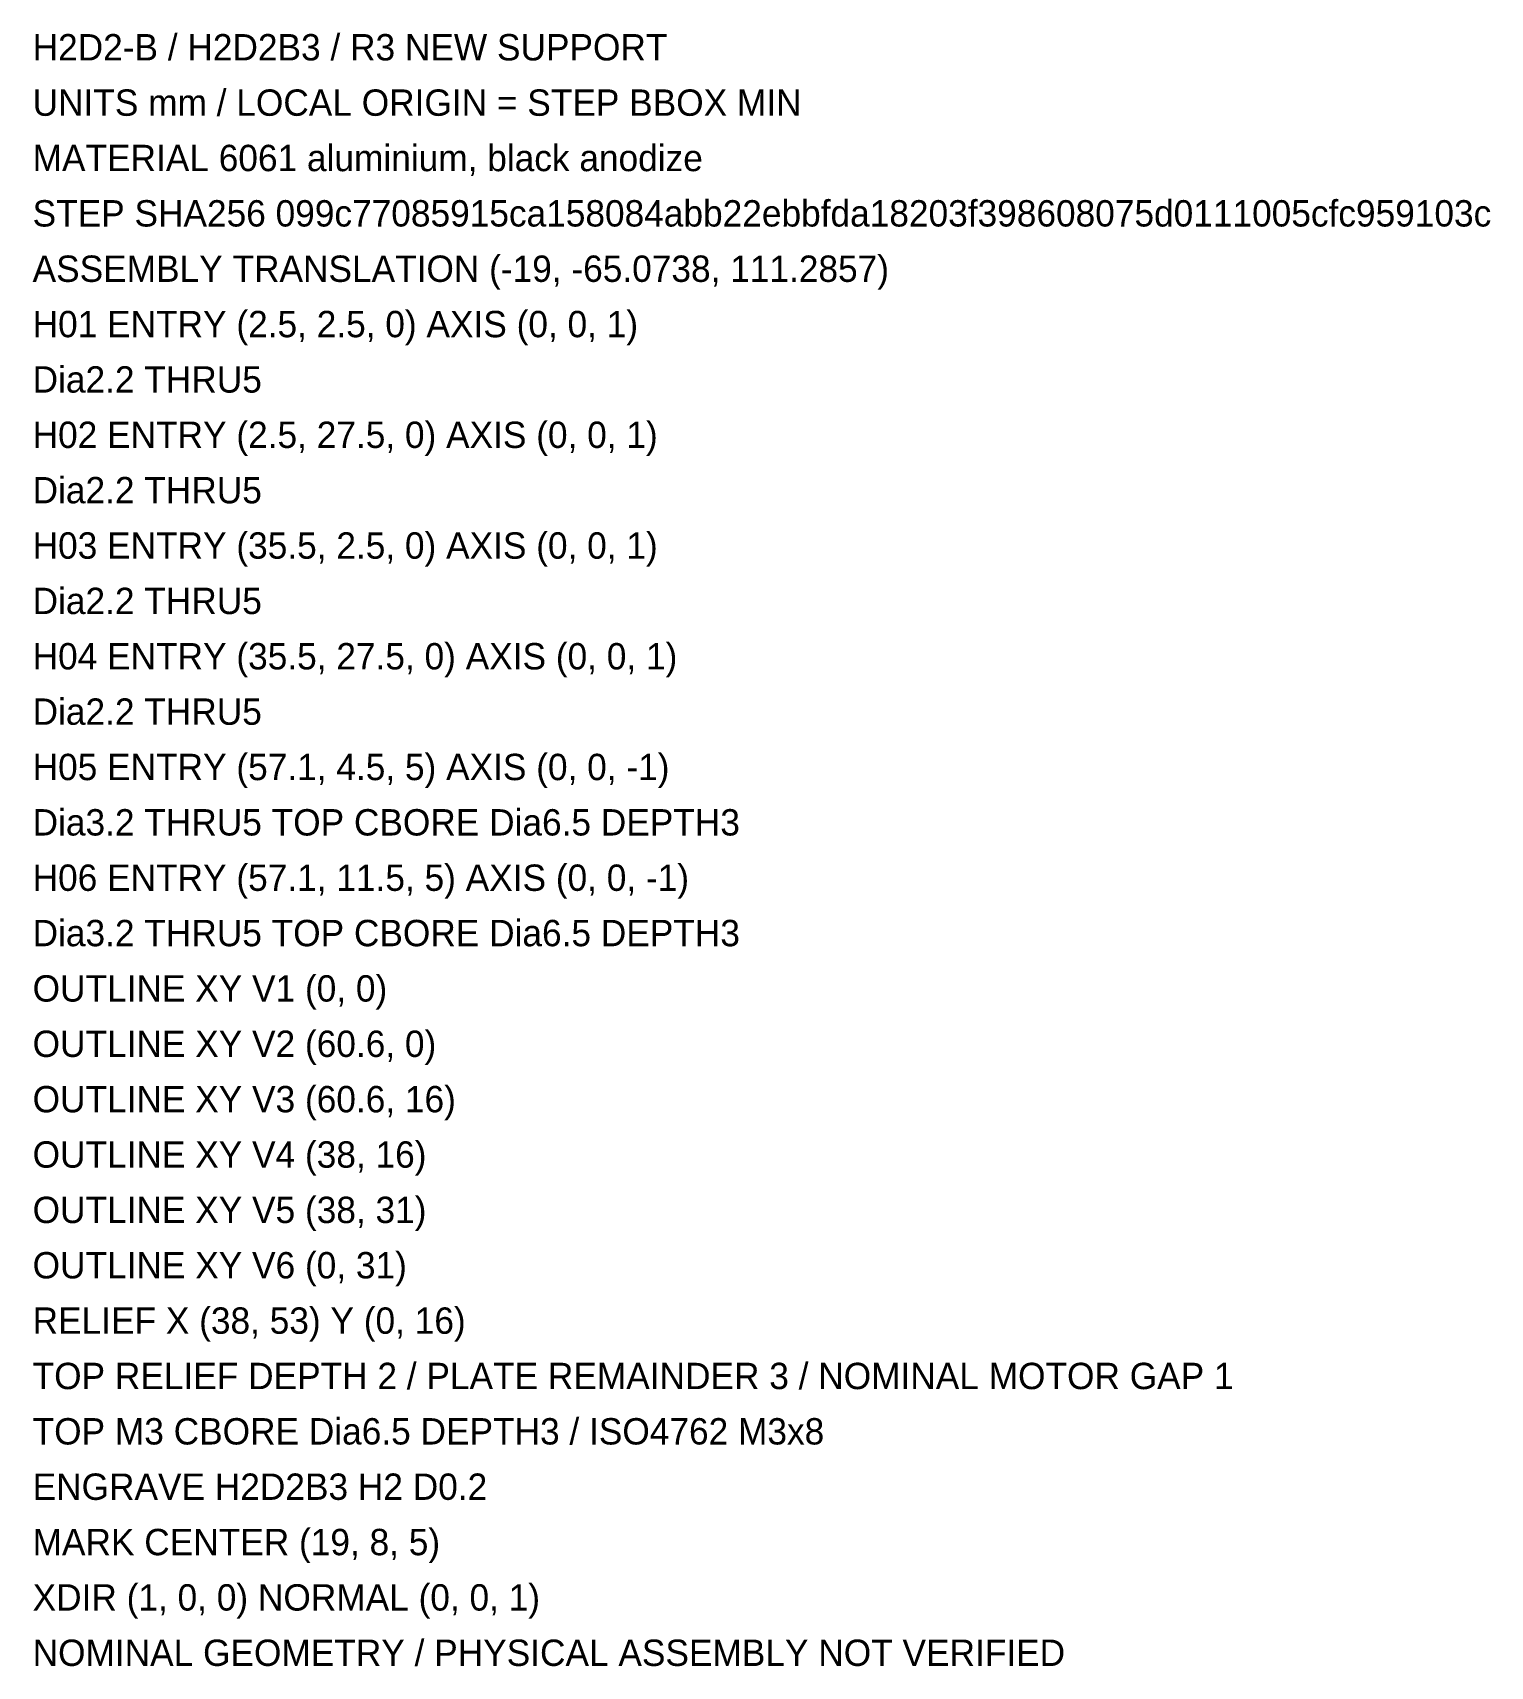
# Model space of a CAD drawing. Header units: millimetres. Extents: x -108 to 216, y -81 to 45.
# Drawn here: x 105 to 215.6, y -78.8 to 45.1 of the extents above; entities that cross this region are included whole.
import ezdxf

# ---------------------------------------------------------------- set-up
doc = ezdxf.new("R2010")
doc.units = ezdxf.units.MM
doc.layers.add('ANNOTATION', color=7, linetype='Continuous')

msp = doc.modelspace()

# ---------------------------------------------------------------- texts
at = {"layer": 'ANNOTATION'}
for s, p in [('H2D2-B / H2D2B3 / R3 NEW SUPPORT', (105, 43)), ('UNITS mm / LOCAL ORIGIN = STEP BBOX MIN', (105, 38.8)), ('MATERIAL 6061 aluminium, black anodize', (105, 34.6)), ('STEP SHA256 099c77085915ca158084abb22ebbfda18203f398608075d0111005cfc959103c', (105, 30.4)), ('ASSEMBLY TRANSLATION (-19, -65.0738, 111.2857)', (105, 26.2)), ('H01 ENTRY (2.5, 2.5, 0) AXIS (0, 0, 1)', (105, 22)), ('Dia2.2 THRU5', (105, 17.8)), ('H02 ENTRY (2.5, 27.5, 0) AXIS (0, 0, 1)', (105, 13.6)), ('Dia2.2 THRU5', (105, 9.4)), ('H03 ENTRY (35.5, 2.5, 0) AXIS (0, 0, 1)', (105, 5.2)), ('Dia2.2 THRU5', (105, 1)), ('H04 ENTRY (35.5, 27.5, 0) AXIS (0, 0, 1)', (105, -3.2)), ('Dia2.2 THRU5', (105, -7.4)), ('H05 ENTRY (57.1, 4.5, 5) AXIS (0, 0, -1)', (105, -11.6)), ('Dia3.2 THRU5 TOP CBORE Dia6.5 DEPTH3', (105, -15.8)), ('H06 ENTRY (57.1, 11.5, 5) AXIS (0, 0, -1)', (105, -20)), ('Dia3.2 THRU5 TOP CBORE Dia6.5 DEPTH3', (105, -24.2)), ('OUTLINE XY V1 (0, 0)', (105, -28.4)), ('OUTLINE XY V2 (60.6, 0)', (105, -32.6)), ('OUTLINE XY V3 (60.6, 16)', (105, -36.8)), ('OUTLINE XY V4 (38, 16)', (105, -41)), ('OUTLINE XY V5 (38, 31)', (105, -45.2)), ('OUTLINE XY V6 (0, 31)', (105, -49.4)), ('RELIEF X (38, 53) Y (0, 16)', (105, -53.6)), ('TOP RELIEF DEPTH 2 / PLATE REMAINDER 3 / NOMINAL MOTOR GAP 1', (105, -57.8)), ('TOP M3 CBORE Dia6.5 DEPTH3 / ISO4762 M3x8', (105, -62)), ('ENGRAVE H2D2B3 H2 D0.2', (105, -66.2)), ('MARK CENTER (19, 8, 5)', (105, -70.4)), ('XDIR (1, 0, 0) NORMAL (0, 0, 1)', (105, -74.6)), ('NOMINAL GEOMETRY / PHYSICAL ASSEMBLY NOT VERIFIED', (105, -78.8))]:
    msp.add_text(s, height=2, dxfattribs=at).set_placement(p)

doc.saveas('drawing.dxf')
